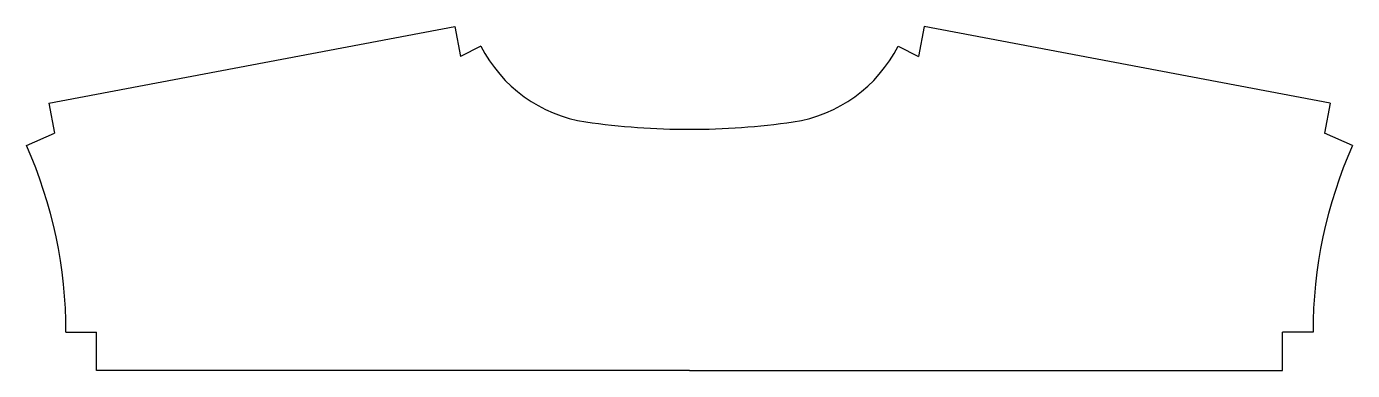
# Model space of a CAD drawing. Extents: x 487 to 1037, y 926 to 1068.
import ezdxf

# ---------------------------------------------------------------- set-up
doc = ezdxf.new("R2010")
doc.units = 0
doc.header["$MEASUREMENT"] = 0
doc.layers.add('2_L_SEAM_ALLOWANCE_3', color=5, linetype='Continuous')

msp = doc.modelspace()

# ---------------------------------------------------------------- linework, layer by layer
at = {"layer": '2_L_SEAM_ALLOWANCE_3', "color": 5, "linetype": 'Continuous', "lineweight": 25}
for p, q in [((496.12, 1036.42), (664.58, 1068.16)), ((664.58, 1068.16), (666.94, 1055.68)), ((859.42, 1068.16), (857.06, 1055.68)), ((1027.88, 1036.42), (859.42, 1068.16)), ((675.41, 1060.02), (666.94, 1055.68)), ((848.59, 1060.02), (857.06, 1055.68)), ((496.12, 1036.42), (498.48, 1023.94)), ((1027.88, 1036.42), (1025.53, 1023.94)), ((486.86, 1018.79), (498.48, 1023.94)), ((1037.14, 1018.79), (1025.53, 1023.94)), ((503.24, 941.39), (515.94, 941.39)), ((515.94, 925.51), (515.94, 941.39)), ((1008.06, 925.51), (1008.06, 941.39)), ((1020.76, 941.39), (1008.06, 941.39)), ((762, 925.51), (515.94, 925.51)), ((762, 925.51), (1008.06, 925.51))]:
    msp.add_line(p, q, dxfattribs=at)
for centre, radius, start, end in [((727.93, 1086.91), 59, -152.8931, -98.7573), ((796.07, 1086.91), 59, -81.2427, -27.1069), ((762, 1328.74), 303.21, -98.1624, -90), ((762, 1328.74), 303.21, -90, -81.8376), ((312.09, 941.39), 191.15, 0, 23.8884), ((1211.91, 941.39), 191.15, 156.1116, 180)]:
    msp.add_arc(centre, radius, start, end, dxfattribs=at)

doc.saveas('drawing.dxf')
